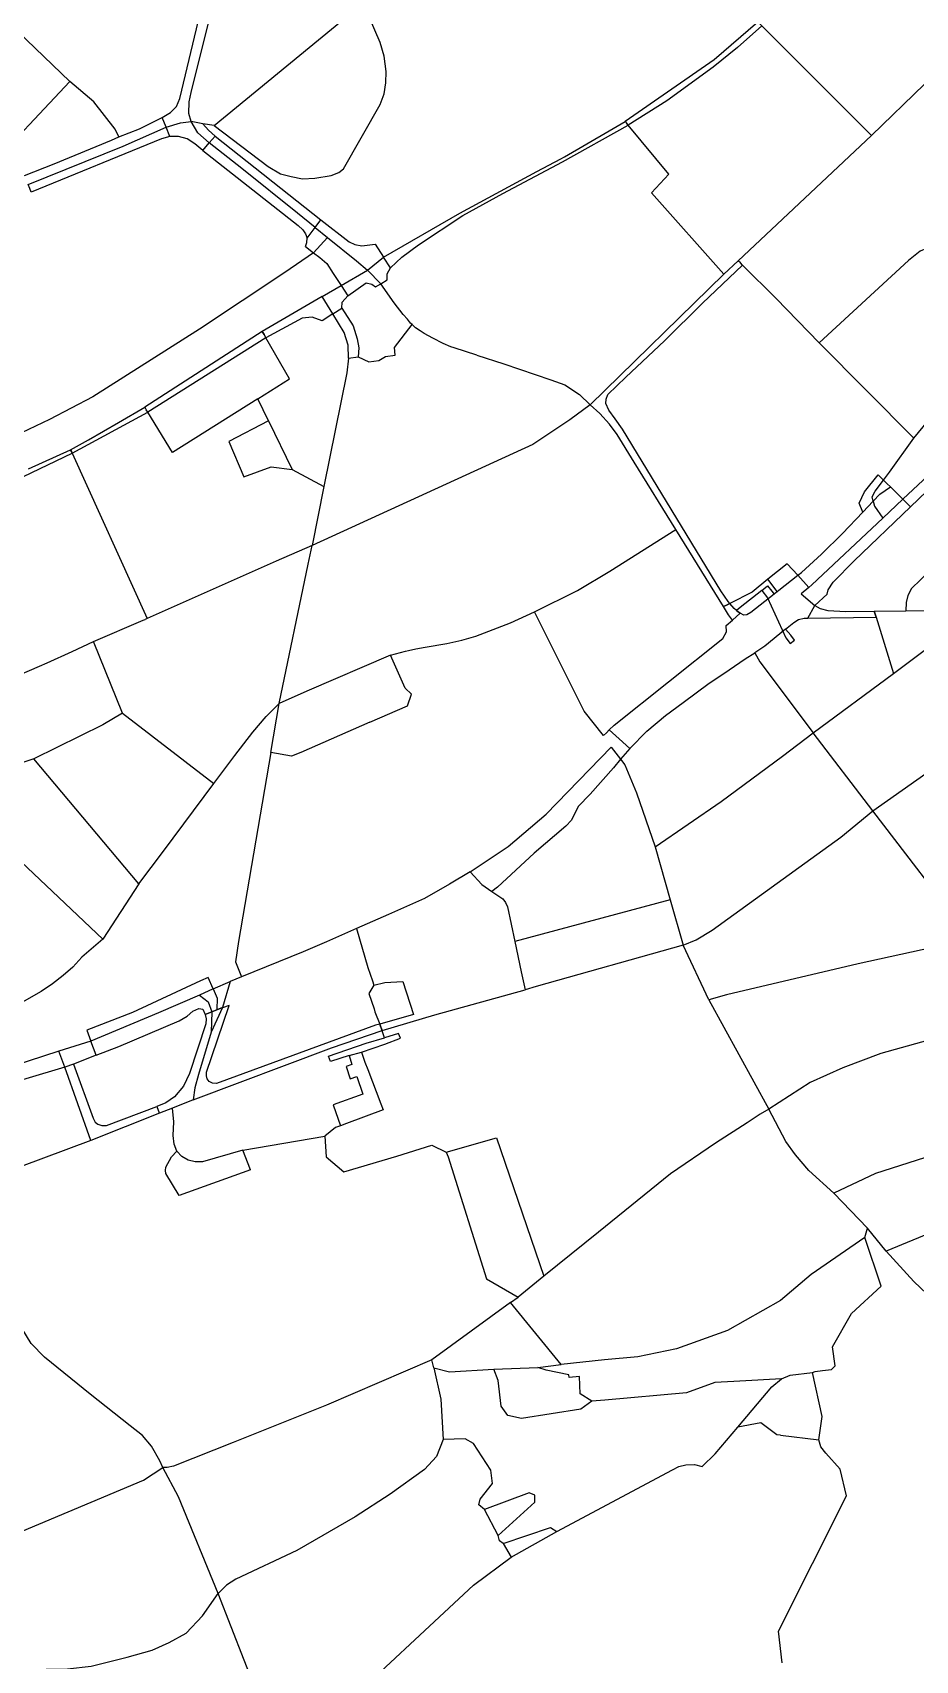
# Model space of a CAD drawing. Header units: inches. Extents: x 2740922 to 2751091, y 1249500 to 1259683.
# Drawn here: x 2747433 to 2747978, y 1254793 to 1255798 of the extents above; entities that cross this region are included whole.
import ezdxf

# ---------------------------------------------------------------- set-up
doc = ezdxf.new("R2010")
doc.units = ezdxf.units.IN
doc.header["$MEASUREMENT"] = 0

msp = doc.modelspace()

# ---------------------------------------------------------------- linework, layer by layer
for points in [[(2747513.2, 1255745.4), (2747518.2, 1255748.5), (2747522, 1255752.1), (2747524, 1255757), (2747541.1, 1255828.7)], [(2747531, 1255742.8), (2747529.7, 1255747.8), (2747529.8, 1255755), (2747531.1, 1255760.8), (2747548.2, 1255829.4)], [(2747545.3, 1255740.3), (2747637.4, 1255815.8)], [(2747545.3, 1255740.3), (2747578.7, 1255715.1), (2747586.3, 1255710.6), (2747592.8, 1255708.9), (2747599.9, 1255707.4), (2747607.5, 1255707.8), (2747617.5, 1255709.5), (2747622.3, 1255711.3), (2747625.2, 1255713.7), (2747647.9, 1255753.3), (2747650.2, 1255759.9), (2747651.3, 1255766.7), (2747651.5, 1255773.8), (2747650.2, 1255783.2), (2747647.8, 1255791.7), (2747637.4, 1255815.8)], [(2747456.2, 1255767.6), (2747418.6, 1255803.6)], [(2747882.4, 1255803.1), (2747881.2, 1255804.2), (2747854.2, 1255781), (2747799.1, 1255742.8), (2747800.1, 1255741.6)], [(2747882.4, 1255803.1), (2747883.5, 1255801.9), (2747868.6, 1255788.5), (2747853.5, 1255776.4), (2747824.9, 1255755.7), (2747801.1, 1255740.5), (2747800.1, 1255741.6)], [(2747951.3, 1255734.1), (2747883.5, 1255801.9), (2747882.4, 1255803.1)], [(2747402.5, 1255710.7), (2747456.2, 1255767.6)], [(2747486.4, 1255733.3), (2747484.2, 1255738.1), (2747471, 1255754.9), (2747456.2, 1255767.6)], [(2747984, 1255765.8), (2747951.3, 1255734.1)], [(2747486.4, 1255733.3), (2747499.2, 1255738.4), (2747513.2, 1255745.4)], [(2747515.6, 1255739.4), (2747513.2, 1255745.4)], [(2747515.6, 1255739.4), (2747524.4, 1255742.1), (2747531, 1255742.8)], [(2747538.2, 1255741.5), (2747531, 1255742.8)], [(2747542.2, 1255729.6), (2747535.1, 1255735.8), (2747531, 1255742.8)], [(2747545.3, 1255740.3), (2747538.2, 1255741.5)], [(2747545.8, 1255733.8), (2747541.7, 1255737.4), (2747538.2, 1255741.5)], [(2747649.9, 1255659.1), (2747697.1, 1255686.3), (2747744.5, 1255711.9), (2747759.5, 1255719.8), (2747761.6, 1255721), (2747789.2, 1255737), (2747799.1, 1255742.8), (2747800.1, 1255741.6)], [(2747654.2, 1255652.4), (2747661.2, 1255659), (2747671.4, 1255666.7), (2747698.8, 1255684.8), (2747723.5, 1255698.3), (2747760.5, 1255717.9), (2747801.1, 1255740.5), (2747800.1, 1255741.6)], [(2747860.1, 1255648.6), (2747815.5, 1255698.7), (2747826.2, 1255710.4), (2747801.1, 1255740.5), (2747800.1, 1255741.6)], [(2747428.1, 1255709.4), (2747446.4, 1255716.7), (2747481.8, 1255731.4), (2747486.4, 1255733.3)], [(2747431.3, 1255701.5), (2747430.4, 1255703.9), (2747489, 1255727.7), (2747515.6, 1255739.4)], [(2747517.9, 1255733.5), (2747512.7, 1255732.2), (2747432.2, 1255699.2), (2747431.3, 1255701.5)], [(2747517.9, 1255733.5), (2747515.6, 1255739.4)], [(2747538.3, 1255725), (2747533.3, 1255729), (2747528.6, 1255732.1), (2747523.2, 1255733.5), (2747517.9, 1255733.5)], [(2747545.8, 1255733.8), (2747542.2, 1255729.6)], [(2747545.8, 1255733.8), (2747611.2, 1255682.2)], [(2747870.3, 1255655.5), (2747868.9, 1255656.8), (2747951.3, 1255734.1)], [(2747538.3, 1255725), (2747542.2, 1255729.6)], [(2747538.3, 1255725), (2747597.1, 1255678.7), (2747600, 1255675.9), (2747601.6, 1255673.5), (2747602.7, 1255670.9)], [(2747607.6, 1255677.4), (2747596.7, 1255686.2), (2747562.3, 1255713.8), (2747542.2, 1255729.6)], [(2747607.6, 1255677.4), (2747611.2, 1255682.2)], [(2747611.2, 1255682.2), (2747628.6, 1255668.5), (2747632.1, 1255666.9), (2747636.5, 1255666.1), (2747644.8, 1255667.2), (2747649.9, 1255659.1)], [(2747601.6, 1255665.7), (2747602.6, 1255668.2), (2747602.7, 1255670.9)], [(2747602.7, 1255670.9), (2747607.6, 1255677.4)], [(2747606.7, 1255661.8), (2747615.2, 1255671.2)], [(2747607.6, 1255677.4), (2747615.2, 1255671.2)], [(2747615.2, 1255671.2), (2747633.1, 1255656.9), (2747639.9, 1255651.1)], [(2747606.7, 1255661.8), (2747588.9, 1255649.6), (2747536.1, 1255614.7), (2747470.4, 1255572.8), (2747443.5, 1255558.8), (2747426.3, 1255550.7)], [(2747601.6, 1255665.7), (2747606.7, 1255661.8)], [(2747606.7, 1255661.8), (2747610.6, 1255658.8), (2747614.9, 1255655.2), (2747618.8, 1255649), (2747623.7, 1255641.5)], [(2747985.2, 1255664.5), (2747981.4, 1255662.7), (2747974.2, 1255657.1), (2747919, 1255606.2)], [(2747623.7, 1255641.5), (2747639.9, 1255651.1)], [(2747639.9, 1255651.1), (2747649.9, 1255659.1)], [(2747648.2, 1255642.7), (2747639.9, 1255651.1)], [(2747648.2, 1255642.7), (2747652.1, 1255645.1), (2747652.1, 1255648.8), (2747654.2, 1255652.4)], [(2747654.2, 1255652.4), (2747649.9, 1255659.1)], [(2747861.8, 1255444.3), (2747863.7, 1255445.3), (2747862.7, 1255446.4), (2747858.3, 1255453.1), (2747797.5, 1255552.9), (2747792.9, 1255559.3), (2747789, 1255564.6), (2747787.3, 1255568.7), (2747787.4, 1255571.4), (2747788.5, 1255574.3), (2747799.6, 1255584.9), (2747823.5, 1255607.4), (2747847, 1255630.6), (2747871.6, 1255654.1), (2747870.3, 1255655.5)], [(2747870.3, 1255655.5), (2747868.9, 1255656.8), (2747860.1, 1255648.6)], [(2747919, 1255606.2), (2747892.4, 1255633.6), (2747871.6, 1255654.1), (2747870.3, 1255655.5)], [(2747611.9, 1255634.8), (2747623.7, 1255641.5)], [(2747623.7, 1255641.5), (2747627.8, 1255635.1)], [(2747627.8, 1255635.1), (2747639.2, 1255643.3), (2747642.6, 1255642.4), (2747645, 1255640.8), (2747648.2, 1255642.7)], [(2747667.6, 1255617.5), (2747666.6, 1255618.4), (2747664.6, 1255620.7), (2747662.1, 1255623.7), (2747656.5, 1255630.8), (2747648.2, 1255642.7)], [(2747860.1, 1255648.6), (2747777.5, 1255568)], [(2747611.9, 1255634.8), (2747575, 1255613.2), (2747576.1, 1255611.3)], [(2747618.6, 1255624), (2747611.9, 1255634.8)], [(2747624.2, 1255627.5), (2747624.3, 1255631.2), (2747627.8, 1255635.1)], [(2747618.6, 1255624), (2747611.9, 1255619.8), (2747605.8, 1255622.1), (2747599.6, 1255621.5), (2747577.2, 1255609.3), (2747576.1, 1255611.3)], [(2747618.6, 1255624), (2747624.2, 1255627.5)], [(2747628.3, 1255596.8), (2747628.1, 1255604.8), (2747625.5, 1255612.6), (2747618.6, 1255624)], [(2747624.2, 1255627.5), (2747631.1, 1255616.7), (2747633.6, 1255608.7), (2747634.6, 1255603.1), (2747634.2, 1255597.5)], [(2747576.1, 1255611.3), (2747575, 1255613.2), (2747502.4, 1255566.4), (2747503.3, 1255564.9)], [(2747576.1, 1255611.3), (2747577.2, 1255609.3), (2747504.2, 1255563.4), (2747503.3, 1255564.9)], [(2747572.3, 1255571.6), (2747591.8, 1255583.9), (2747577.2, 1255609.3), (2747576.1, 1255611.3)], [(2747634.2, 1255597.5), (2747640.8, 1255594.5), (2747646.9, 1255595.2), (2747651, 1255597.8), (2747657.1, 1255598.6), (2747656.7, 1255603.4), (2747667.6, 1255617.5)], [(2747691.5, 1255603.8), (2747686.8, 1255605.7), (2747680.4, 1255609), (2747675, 1255612), (2747672.6, 1255613.6), (2747669.7, 1255615.5), (2747667.6, 1255617.5)], [(2747977.5, 1255547.3), (2748035.3, 1255617.6)], [(2747707.5, 1255598.5), (2747693.5, 1255603.1), (2747691.5, 1255603.8)], [(2747977.5, 1255547.3), (2747919, 1255606.2)], [(2747628.3, 1255596.8), (2747627.3, 1255587.6), (2747613.1, 1255517.5)], [(2747628.3, 1255596.8), (2747634.2, 1255597.5)], [(2747707.5, 1255598.5), (2747724.2, 1255593.2), (2747753.3, 1255583.4), (2747761.8, 1255580.2), (2747770.9, 1255574.2), (2747777.5, 1255568)], [(2747572.3, 1255571.6), (2747519.6, 1255538.5), (2747504.2, 1255563.4), (2747503.3, 1255564.9)], [(2747578.9, 1255558), (2747572.3, 1255571.6)], [(2747457.1, 1255539), (2747456.6, 1255540.1), (2747467.6, 1255546.2), (2747486.2, 1255556.9), (2747502.4, 1255566.4), (2747503.3, 1255564.9)], [(2747457.1, 1255539), (2747457.5, 1255538), (2747504.2, 1255563.4), (2747503.3, 1255564.9)], [(2747777.5, 1255568), (2747764.9, 1255558.6), (2747742.2, 1255543.5), (2747605.7, 1255481.1)], [(2747830.5, 1255491), (2747804.7, 1255532.5), (2747794.3, 1255549.5), (2747789.5, 1255556), (2747783.5, 1255562.6), (2747777.5, 1255568)], [(2747578.9, 1255558), (2747554.3, 1255545.2), (2747563.6, 1255523.5), (2747580.5, 1255529.6), (2747593.4, 1255528)], [(2747578.9, 1255558), (2747593.4, 1255528)], [(2747430.6, 1255528.3), (2747456.6, 1255540.1), (2747457.1, 1255539)], [(2747957.1, 1255523), (2747958.7, 1255521.4), (2747962.5, 1255526.3), (2747977.5, 1255547.3)], [(2747336.5, 1255492), (2747337.1, 1255490), (2747367.7, 1255500.1), (2747376.7, 1255503.5), (2747379.9, 1255503.5), (2747382.7, 1255502.5), (2747386.6, 1255501.4), (2747390.5, 1255502.2), (2747394, 1255504.5), (2747396, 1255508.3), (2747398.2, 1255511.5), (2747427.4, 1255523.7), (2747457.5, 1255538), (2747457.1, 1255539)], [(2747457.1, 1255539), (2747457.5, 1255538), (2747503.8, 1255435.9), (2747502.7, 1255435.4)], [(2747593.4, 1255528), (2747613.1, 1255517.5)], [(2747946, 1255501.7), (2747943.6, 1255507.1), (2747947, 1255514.1), (2747955.4, 1255524.6), (2747957.1, 1255523)], [(2747952.4, 1255508.4), (2747951.8, 1255511), (2747953.5, 1255514.5), (2747958.7, 1255521.4), (2747957.1, 1255523)], [(2747957.1, 1255523), (2747958.7, 1255521.4), (2747960.8, 1255519.3), (2747963.1, 1255517.2)], [(2747970.7, 1255509.7), (2747986.4, 1255524.3)], [(2747975.5, 1255505), (2747990.6, 1255519.5)], [(2747613.1, 1255517.5), (2747605.7, 1255481.1)], [(2747952.4, 1255508.4), (2747956.5, 1255512.7), (2747963.1, 1255517.2)], [(2747958.4, 1255498), (2747970.7, 1255509.7)], [(2747963.1, 1255517.2), (2747970.7, 1255509.7)], [(2747970.7, 1255509.7), (2747975.5, 1255505)], [(2747905.8, 1255462.7), (2747908, 1255464.4), (2747920.4, 1255475.7), (2747933.3, 1255488.5), (2747946, 1255501.7)], [(2747916.3, 1255444.1), (2747924, 1255451), (2747924.6, 1255453.7), (2747927.7, 1255458.5), (2747940.7, 1255471.5), (2747975.5, 1255505)], [(2747946, 1255501.7), (2747952.4, 1255508.4)], [(2747952.4, 1255508.4), (2747953.2, 1255505.3), (2747958.4, 1255498)], [(2747743.1, 1255440.1), (2747769.7, 1255453.3), (2747789.7, 1255465.3), (2747830.5, 1255491)], [(2747861.8, 1255444.3), (2747859.9, 1255443.4), (2747830.5, 1255491)], [(2747912.7, 1255455.1), (2747914.4, 1255456.7), (2747958.4, 1255498)], [(2748014.9, 1255492), (2747976, 1255454.4), (2747973.8, 1255450.2), (2747972.8, 1255445.8), (2747972.6, 1255440.8)], [(2747605.7, 1255481.1), (2747583.6, 1255471.3), (2747503.8, 1255435.9), (2747502.7, 1255435.4)], [(2747585.4, 1255383.5), (2747603.3, 1255469.5), (2747605.7, 1255481.1)], [(2747899.3, 1255469.8), (2747887.3, 1255460.2)], [(2747899.3, 1255469.8), (2747905.8, 1255462.7)], [(2747887.3, 1255460.2), (2747877.5, 1255452.3), (2747863.7, 1255445.3), (2747861.8, 1255444.3)], [(2747892.1, 1255451.9), (2747893.1, 1255452.7), (2747887.3, 1255460.2)], [(2747892.1, 1255451.9), (2747893.1, 1255452.7), (2747894.1, 1255453.5), (2747905.8, 1255462.7)], [(2747905.8, 1255462.7), (2747912.7, 1255455.1)], [(2747883.5, 1255453.3), (2747870.1, 1255442.8), (2747867.9, 1255441), (2747869, 1255440.1)], [(2747892.1, 1255451.9), (2747891.1, 1255451.1), (2747876.7, 1255439.7), (2747874.4, 1255438.2), (2747872.4, 1255438.1), (2747870.1, 1255439.2), (2747869, 1255440.1)], [(2747883.5, 1255453.3), (2747884.8, 1255454.3), (2747887.1, 1255456.1), (2747889.7, 1255452.9), (2747891.1, 1255451.1), (2747892.1, 1255451.9)], [(2747883.5, 1255453.3), (2747887, 1255448.8), (2747898.4, 1255424.1), (2747901.1, 1255420.6), (2747903.7, 1255422.6), (2747901.4, 1255425.6), (2747898.2, 1255429.4)], [(2747912.7, 1255455.1), (2747907.8, 1255451.3), (2747916.3, 1255444.1)], [(2747654.1, 1255413.4), (2747663.4, 1255415.8), (2747665.3, 1255416.2), (2747669.8, 1255417.2), (2747675.6, 1255418.2), (2747689, 1255420.5), (2747698.2, 1255422.5), (2747706.9, 1255425), (2747728.3, 1255433.3), (2747743.1, 1255440.1)], [(2747787.6, 1255365.4), (2747785.8, 1255363.7), (2747773.9, 1255378.7), (2747743.1, 1255440.1)], [(2747865.4, 1255435), (2747863, 1255438.2), (2747859.9, 1255443.4), (2747861.8, 1255444.3)], [(2747869, 1255440.1), (2747867.9, 1255441), (2747866.5, 1255442.1), (2747863.7, 1255445.3), (2747861.8, 1255444.3)], [(2747869, 1255440.1), (2747870.1, 1255439.2), (2747865.4, 1255435)], [(2747912, 1255436.2), (2747916.3, 1255444.1)], [(2747916.3, 1255444.1), (2747919.7, 1255442.1), (2747924.3, 1255440.9), (2747935.4, 1255440.3), (2747953, 1255440.6), (2747953.5, 1255438.7)], [(2747953.5, 1255438.7), (2747953, 1255440.6), (2747972.6, 1255440.8)], [(2747964.8, 1255402), (2747997, 1255426), (2748000.2, 1255428.6), (2748001.6, 1255431.2), (2748002.4, 1255433.3), (2748003, 1255436.6), (2748002.9, 1255441.3)], [(2747972.6, 1255440.8), (2747985.8, 1255441), (2748002.9, 1255441.3)], [(2747470.7, 1255421.8), (2747501.5, 1255435), (2747502.7, 1255435.4)], [(2747787.6, 1255365.4), (2747789.3, 1255367.2), (2747792.4, 1255370.1), (2747859.5, 1255423.6), (2747861.8, 1255427.8), (2747861.5, 1255431.6), (2747865.4, 1255435)], [(2747898.2, 1255429.4), (2747885.5, 1255418.9), (2747879.2, 1255414.8)], [(2747898.2, 1255429.4), (2747903.3, 1255433.5), (2747906.3, 1255435.3), (2747909.8, 1255436.2), (2747912, 1255436.2)], [(2747912, 1255436.2), (2747954.1, 1255436.9), (2747953.5, 1255438.7)], [(2747953.5, 1255438.7), (2747954.1, 1255436.9), (2747964.8, 1255402)], [(2747415.9, 1255397.2), (2747437.4, 1255406.6), (2747442, 1255408.7), (2747457.5, 1255415.7), (2747470.7, 1255421.8)], [(2747488.7, 1255377.5), (2747470.7, 1255421.8)], [(2747654.1, 1255413.4), (2747602.5, 1255391.2), (2747585.4, 1255383.5)], [(2747667.2, 1255389.2), (2747663.3, 1255392.9), (2747654.1, 1255413.4)], [(2747802, 1255355.7), (2747812.6, 1255366.5), (2747824.1, 1255376), (2747835, 1255384.2), (2747851.1, 1255396.1), (2747860.1, 1255402), (2747873.3, 1255411), (2747879.2, 1255414.8)], [(2747879.2, 1255414.8), (2747882.3, 1255409.2), (2747915.3, 1255365.3)], [(2747952.2, 1255317.2), (2748051.7, 1255387.4), (2748088.1, 1255414.9)], [(2747915.3, 1255365.3), (2747964.8, 1255402)], [(2747641.4, 1255371.9), (2747664.7, 1255382.1), (2747667.2, 1255389.2)], [(2747545, 1255334.2), (2747558, 1255351.3), (2747569.2, 1255365.7), (2747577.3, 1255375.5), (2747585.4, 1255383.5)], [(2747580.2, 1255353.3), (2747585.4, 1255383.5)], [(2747488.7, 1255377.5), (2747476.4, 1255370.4), (2747433.9, 1255349.3)], [(2747488.7, 1255377.5), (2747545, 1255334.2)], [(2747641.4, 1255371.9), (2747598.8, 1255353.3)], [(2747787.6, 1255365.4), (2747789.3, 1255367.2), (2747795.4, 1255361.7), (2747802, 1255355.7)], [(2747817.7, 1255295.1), (2747858.4, 1255323), (2747896.4, 1255351), (2747915.3, 1255365.3)], [(2747952.2, 1255317.2), (2747915.3, 1255365.3)], [(2747433.9, 1255349.3), (2747420.6, 1255345), (2747406.6, 1255340.8), (2747390.7, 1255336.9), (2747375.2, 1255333.6)], [(2747498.8, 1255272.2), (2747433.9, 1255349.3)], [(2747580.2, 1255353.3), (2747560.2, 1255236.6), (2747558.5, 1255223.9), (2747562.2, 1255214.8)], [(2747598.8, 1255353.3), (2747593.1, 1255350.9), (2747580.2, 1255353.3)], [(2747703.3, 1255279.6), (2747712.6, 1255285.8), (2747726.8, 1255295.3), (2747750.3, 1255315.1), (2747790.5, 1255356.5), (2747796.3, 1255349.1)], [(2747796.3, 1255349.1), (2747791.9, 1255343.8), (2747777.6, 1255327.5), (2747770.1, 1255319.9), (2747766, 1255311.5), (2747762.5, 1255307.7), (2747742.9, 1255291.1), (2747720.3, 1255270), (2747716.7, 1255267.4)], [(2747802, 1255355.7), (2747796.3, 1255349.1)], [(2747796.3, 1255349.1), (2747799, 1255345.7), (2747806.1, 1255328.3), (2747817.7, 1255295.1)], [(2747476.4, 1255237.9), (2747375.2, 1255333.6)], [(2747498.8, 1255272.2), (2747514, 1255292.4), (2747545, 1255334.2)], [(2747834.9, 1255234.3), (2747843, 1255237.6), (2747852.9, 1255243.5), (2747910.2, 1255284.9), (2747932.3, 1255301), (2747952.2, 1255317.2)], [(2748011.3, 1255240.3), (2747952.2, 1255317.2)], [(2747817.7, 1255295.1), (2747827, 1255262.2)], [(2747703.3, 1255279.6), (2747690.7, 1255271.9), (2747675.2, 1255263.1), (2747652.9, 1255253.2), (2747633.1, 1255244.5)], [(2747703.3, 1255279.6), (2747710.6, 1255271.8), (2747716.7, 1255267.4)], [(2747498.8, 1255272.2), (2747476.4, 1255237.9)], [(2747716.7, 1255267.4), (2747723.6, 1255262.9), (2747725.2, 1255260.7), (2747726.5, 1255257.9), (2747731, 1255236.6)], [(2747827, 1255262.2), (2747731, 1255236.6)], [(2747827, 1255262.2), (2747834.9, 1255234.3)], [(2747633.1, 1255244.5), (2747614.6, 1255236.4), (2747600.3, 1255230.2), (2747562.2, 1255214.8)], [(2747633.1, 1255244.5), (2747640.2, 1255220.5), (2747643, 1255212.3), (2747643.9, 1255209.5)], [(2748011.3, 1255240.3), (2747989.1, 1255232.8), (2747943, 1255222.7), (2747861.8, 1255203.6), (2747850.8, 1255200.6)], [(2747476.4, 1255237.9), (2747463.6, 1255226.8), (2747458, 1255220.8), (2747452, 1255215.5), (2747445.4, 1255210.5), (2747438.3, 1255205.7), (2747416.4, 1255193.2), (2747391.8, 1255178.5), (2747377.5, 1255170.6), (2747363.6, 1255164.8)], [(2747731, 1255236.6), (2747734.9, 1255217.9), (2747737.4, 1255206.8)], [(2747834.9, 1255234.3), (2747744.2, 1255208.8), (2747737.4, 1255206.8)], [(2747850.8, 1255200.6), (2747834.9, 1255234.3)], [(2747541.5, 1255214.4), (2747536.8, 1255212.2), (2747494.8, 1255192.7), (2747466.7, 1255181.9), (2747469.1, 1255175.1)], [(2747544.7, 1255207.3), (2747541.5, 1255214.4)], [(2747544.7, 1255207.3), (2747555.2, 1255211.9)], [(2747555.2, 1255211.9), (2747550.5, 1255195.7), (2747547, 1255194.4)], [(2747562.2, 1255214.8), (2747555.2, 1255211.9)], [(2747643.9, 1255209.5), (2747640.8, 1255204.5), (2747644, 1255194.9), (2747644.5, 1255193.2), (2747647.7, 1255185.6), (2747649.1, 1255181.4)], [(2747643.9, 1255209.5), (2747650.7, 1255211.2), (2747661.9, 1255211.9), (2747668.4, 1255191.5)], [(2747536.1, 1255203.5), (2747510.9, 1255192.5), (2747469.1, 1255175.1)], [(2747544.7, 1255207.3), (2747536.1, 1255203.5)], [(2747536.1, 1255203.5), (2747541.6, 1255199.2), (2747543.8, 1255193.2), (2747547, 1255194.4)], [(2747544.7, 1255207.3), (2747547.2, 1255201.6), (2747546.9, 1255194.5), (2747547, 1255194.4)], [(2747649.1, 1255181.4), (2747649, 1255181.7), (2747681.5, 1255191.3), (2747737.4, 1255206.8)], [(2747850.8, 1255200.6), (2747887.9, 1255133.1)], [(2748093.1, 1255205.3), (2748075.8, 1255200.1), (2748016.1, 1255183.9), (2747957, 1255167.5), (2747933.6, 1255158.6), (2747913.4, 1255149.4), (2747887.9, 1255133.1)], [(2747472.3, 1255166.3), (2747486.4, 1255171.7), (2747523.7, 1255187.6), (2747528.5, 1255190.5), (2747532.1, 1255193.5), (2747535.8, 1255195.1), (2747538.2, 1255194.7), (2747539.6, 1255191.4), (2747547, 1255194.4)], [(2747547, 1255194.4), (2747539.6, 1255191.4), (2747540.3, 1255188.8), (2747540.1, 1255185.7), (2747530, 1255155), (2747526.4, 1255147.3), (2747520.7, 1255140.7), (2747515.5, 1255136.9), (2747509.8, 1255134.6), (2747511.3, 1255130.7)], [(2747649.1, 1255181.4), (2747647.7, 1255185.6), (2747645, 1255184.8), (2747546.8, 1255148.9), (2747544.3, 1255149), (2747542.2, 1255150.2), (2747540.9, 1255151.8), (2747540.5, 1255153.6), (2747540.6, 1255155.9), (2747550.9, 1255186.1), (2747554.5, 1255197.1), (2747547, 1255194.4)], [(2747547, 1255194.4), (2747550.5, 1255195.7), (2747543.5, 1255180.5)], [(2747547, 1255194.4), (2747543.8, 1255193.2), (2747543.5, 1255180.5)], [(2747668.4, 1255191.5), (2747647.7, 1255185.6), (2747649.1, 1255181.4)], [(2747532.3, 1255138.7), (2747617.7, 1255170.8), (2747649, 1255181.7), (2747649.1, 1255181.4)], [(2747543.5, 1255180.5), (2747535.5, 1255154.5), (2747533.4, 1255146.3), (2747532.3, 1255138.7)], [(2747615.8, 1255165.7), (2747639.1, 1255173.7), (2747650.5, 1255177.1), (2747649.1, 1255181.4)], [(2747636.2, 1255168.3), (2747650.6, 1255173.2), (2747660.3, 1255176.8), (2747659.2, 1255179.8)], [(2747659.2, 1255179.8), (2747650.5, 1255177.1), (2747649.1, 1255181.4)], [(2747449.4, 1255168.8), (2747410.6, 1255156.2), (2747373.1, 1255146.2)], [(2747469.1, 1255175.1), (2747449.4, 1255168.8)], [(2747453, 1255158.9), (2747449.4, 1255168.8)], [(2747472.3, 1255166.3), (2747469.1, 1255175.1)], [(2747636.2, 1255168.3), (2747638.4, 1255162.1), (2747640.2, 1255157.6), (2747648.2, 1255136.3), (2747649.6, 1255132.6), (2747627.1, 1255124.2), (2747623.3, 1255122.8)], [(2747628.6, 1255166.1), (2747636.2, 1255168.3)], [(2747453, 1255158.9), (2747384.6, 1255138.5), (2747378.1, 1255136.8)], [(2747458.3, 1255160.9), (2747453, 1255158.9)], [(2747469.1, 1255113.6), (2747453, 1255158.9)], [(2747472.3, 1255166.3), (2747458.3, 1255160.9)], [(2747458.3, 1255160.9), (2747470.5, 1255127.4), (2747471.8, 1255125.1), (2747473.3, 1255123.8), (2747475.9, 1255122.9), (2747478.7, 1255123), (2747509.8, 1255134.6), (2747511.3, 1255130.7)], [(2747628.6, 1255166.1), (2747617.2, 1255162.4), (2747615.8, 1255165.7)], [(2747626.7, 1255159.4), (2747629.3, 1255151.7), (2747633.3, 1255153.1), (2747637.1, 1255142.2), (2747618.7, 1255135.8), (2747623.3, 1255122.8)], [(2747628.6, 1255166.1), (2747630.2, 1255160.6), (2747626.7, 1255159.4)], [(2747532.3, 1255138.7), (2747519.5, 1255133.6)], [(2748114.5, 1255146.5), (2748099.2, 1255141.6), (2748020.1, 1255114.5), (2747953.8, 1255093.4), (2747928.1, 1255081.2)], [(2747511.3, 1255130.7), (2747511.4, 1255130.5), (2747469.1, 1255113.6)], [(2747519.5, 1255133.6), (2747511.4, 1255130.5), (2747511.3, 1255130.7)], [(2747522.2, 1255107.1), (2747520.5, 1255111.5), (2747520, 1255116.7), (2747520.3, 1255125.3), (2747519.5, 1255133.6)], [(2747887.9, 1255133.1), (2747882.5, 1255129.9), (2747874.6, 1255124.6), (2747855, 1255112.1), (2747827.2, 1255093.1), (2747782.6, 1255057), (2747749, 1255029.9)], [(2747928.1, 1255081.2), (2747912.7, 1255095.1), (2747904.4, 1255104.9), (2747898.4, 1255113.1), (2747887.9, 1255133.1)], [(2747623.3, 1255122.8), (2747620.3, 1255121.7), (2747613.6, 1255116.4)], [(2748122.5, 1255124.8), (2748115.4, 1255116), (2748100.1, 1255102.3), (2748078.6, 1255087.8), (2748056.2, 1255076.5), (2748028.7, 1255068.7), (2747989.8, 1255057.6), (2747960.4, 1255045.4)], [(2747469.1, 1255113.6), (2747396.7, 1255086.7)], [(2747563, 1255107.8), (2747538.1, 1255100.6), (2747533.6, 1255100.5), (2747529.3, 1255101.6), (2747525.3, 1255103.8), (2747522.2, 1255107.1)], [(2747563, 1255107.8), (2747613.6, 1255116.4)], [(2747567.7, 1255095.6), (2747563, 1255107.8)], [(2747613.6, 1255116.4), (2747614.4, 1255103.6), (2747625.3, 1255094.3), (2747658.2, 1255104), (2747679.7, 1255110.7), (2747688.6, 1255106.5)], [(2747688.6, 1255106.5), (2747719.7, 1255115.4), (2747749, 1255029.9)], [(2747523.7, 1255079.8), (2747515.5, 1255093.4), (2747515.1, 1255095.1), (2747515.4, 1255097.2), (2747518.9, 1255103.5), (2747522.2, 1255107.1)], [(2747688.6, 1255106.5), (2747689.9, 1255103.5), (2747713.5, 1255028.2), (2747733.1, 1255016.9)], [(2747567.7, 1255095.6), (2747523.7, 1255079.8)], [(2747928.1, 1255081.2), (2747948.8, 1255059.6)], [(2747947.1, 1255053.7), (2747948.8, 1255059.6)], [(2747960.4, 1255045.4), (2747948.8, 1255059.6)], [(2747947.1, 1255053.7), (2747914.1, 1255030.9), (2747895.1, 1255014.9), (2747862.4, 1254996.4), (2747830.9, 1254985), (2747806.9, 1254980.1)], [(2747928.8, 1254974.6), (2747927.2, 1254986.2), (2747938.9, 1255006.9), (2747957.3, 1255023.8), (2747947.1, 1255053.7)], [(2747977.4, 1255026.7), (2747960.4, 1255045.4)], [(2747749, 1255029.9), (2747733.1, 1255016.9)], [(2747513.6, 1254911.8), (2747511.7, 1254915.8), (2747506.6, 1254925), (2747500.9, 1254931.5), (2747493.4, 1254937.5), (2747468.6, 1254957), (2747440.4, 1254980), (2747432.3, 1254988.4), (2747426.4, 1254997.8), (2747423.4, 1255005), (2747417.4, 1255026.4)], [(2747728.4, 1255013.6), (2747733.1, 1255016.9)], [(2747993.4, 1255011.5), (2747977.4, 1255026.7)], [(2747728.4, 1255013.6), (2747679.8, 1254978.3)], [(2747759.6, 1254975.3), (2747728.4, 1255013.6)], [(2747679.8, 1254978.3), (2747663.4, 1254971.2), (2747614.6, 1254950.3)], [(2747680.9, 1254973.4), (2747679.8, 1254978.3)], [(2747806.9, 1254980.1), (2747786.4, 1254978.3), (2747759.6, 1254975.3)], [(2747680.9, 1254973.4), (2747685.3, 1254953.9), (2747686.7, 1254929)], [(2747680.9, 1254973.4), (2747690.6, 1254970.8), (2747718, 1254972.5)], [(2747718, 1254972.5), (2747745.2, 1254973.6)], [(2747778.6, 1254952.7), (2747771.8, 1254947.8), (2747735.1, 1254942), (2747726.6, 1254943.8), (2747722.6, 1254949.6), (2747720.6, 1254965.5), (2747718, 1254972.5)], [(2747745.2, 1254973.6), (2747759.6, 1254975.3)], [(2747778.6, 1254952.7), (2747771.4, 1254957.3), (2747771, 1254967.9), (2747764.6, 1254967.4), (2747764.4, 1254969.1), (2747750.3, 1254971.8), (2747745.2, 1254973.6)], [(2747895.8, 1254966.6), (2747901, 1254968.8), (2747914.9, 1254970.4)], [(2747914.9, 1254970.4), (2747916.6, 1254971.1), (2747921, 1254971.6), (2747926.5, 1254972.3), (2747928.8, 1254974.6)], [(2747918.8, 1254928.9), (2747920.9, 1254943.3), (2747914.9, 1254970.4)], [(2747895.8, 1254966.6), (2747870, 1254965.1), (2747866.3, 1254964.9), (2747854.6, 1254964.3), (2747837, 1254957.9), (2747786.5, 1254953.4)], [(2747868.8, 1254936.7), (2747889.8, 1254961.5), (2747895.8, 1254966.6)], [(2747614.6, 1254950.3), (2747557, 1254927.2), (2747520.2, 1254912.6), (2747516.3, 1254911.8), (2747513.6, 1254911.8)], [(2747786.5, 1254953.4), (2747778.6, 1254952.7)], [(2747757, 1254872.2), (2747828.4, 1254910.4), (2747832.4, 1254912.4), (2747836.7, 1254913.4), (2747841.9, 1254913.6), (2747846.7, 1254912.4), (2747854.8, 1254920.2), (2747868.8, 1254936.7)], [(2747895.2, 1254931.7), (2747892.9, 1254932), (2747883, 1254939.3), (2747868.8, 1254936.7)], [(2747686.7, 1254929), (2747682.7, 1254918.6), (2747675.2, 1254910.5), (2747654, 1254895.4), (2747632.4, 1254881.4), (2747596.4, 1254860.5), (2747558.7, 1254842.9), (2747552.9, 1254839.1), (2747547.8, 1254833.9)], [(2747712.2, 1254885.9), (2747708.8, 1254888.8), (2747709.5, 1254892.2), (2747717.1, 1254901.9), (2747716.1, 1254910.2), (2747705.5, 1254926.6), (2747700.3, 1254929.4), (2747686.7, 1254929)], [(2747896.2, 1254791.2), (2747893.9, 1254810.8), (2747935.9, 1254894.2), (2747931.9, 1254910.8), (2747923.1, 1254920.7), (2747920, 1254924.5), (2747918.8, 1254928.9)], [(2747895.2, 1254931.7), (2747918.8, 1254928.9)], [(2747398.5, 1254857.4), (2747407.1, 1254862.8), (2747422.8, 1254870.8), (2747501.7, 1254904), (2747513.6, 1254911.8)], [(2747547.8, 1254833.9), (2747523.3, 1254893.7), (2747513.6, 1254911.8)], [(2747720.6, 1254869.8), (2747743.3, 1254890.4), (2747743.3, 1254894.6), (2747739.8, 1254896.1), (2747712.2, 1254885.9)], [(2747720.6, 1254869.8), (2747712.2, 1254885.9)], [(2747723.7, 1254864.8), (2747721.6, 1254866.5), (2747720.6, 1254869.8)], [(2747723.7, 1254864.8), (2747753.1, 1254874.7), (2747757, 1254872.2)], [(2747728.8, 1254856.4), (2747757, 1254872.2)], [(2747588.7, 1254730.4), (2747617.9, 1254757.6), (2747705.4, 1254839.1), (2747728.8, 1254856.4)], [(2747723.7, 1254864.8), (2747728.8, 1254856.4)], [(2747370.7, 1254794.1), (2747380.2, 1254790.7), (2747398, 1254788.8), (2747428.1, 1254787.1), (2747454.7, 1254787.4), (2747469.2, 1254789.2), (2747491.6, 1254794.6), (2747506.9, 1254798.9), (2747517.4, 1254803.7), (2747527.9, 1254809.5), (2747538.1, 1254820.1), (2747547.8, 1254833.9)], [(2747574.7, 1254765.2), (2747571.9, 1254772.2), (2747547.8, 1254833.9)]]:
    msp.add_lwpolyline(points)

doc.saveas('drawing.dxf')
